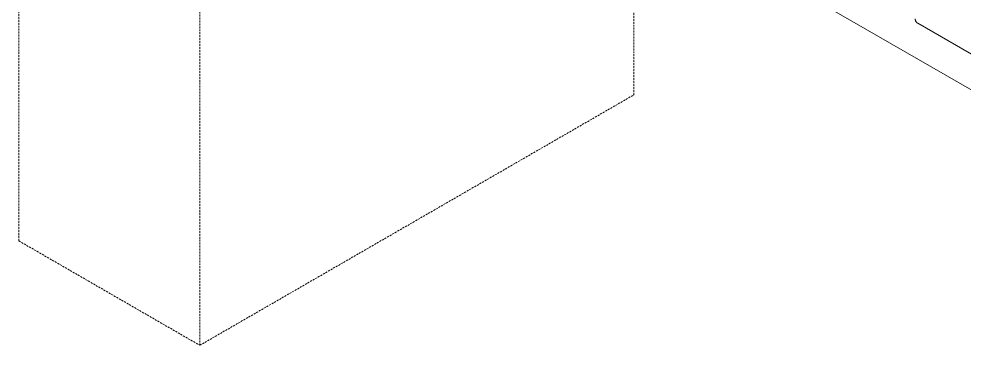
# Model space of a CAD drawing. Header units: millimetres. Extents: x -152 to 4236, y -557 to 2576.
# Drawn here: x 3011 to 3618, y 650 to 874 of the extents above; entities that cross this region are included whole.
import ezdxf

# ---------------------------------------------------------------- set-up
doc = ezdxf.new("R2010")
doc.units = ezdxf.units.MM
doc.linetypes.add('HIDDEN', pattern=[1.905, 1.27, -0.635])
doc.layers.add('ZANO_R', color=7, linetype='Continuous', lineweight=0)
doc.layers.add('ZANO_R_przerywana', color=7, linetype='HIDDEN', lineweight=0)

msp = doc.modelspace()

# ---------------------------------------------------------------- linework, layer by layer
at = {"layer": 'ZANO_R'}
for p, q in [((3103.58, 1127.55), (3931.41, 649.6)), ((3586.76, 873.43), (3586.76, 873.54)), ((3586.76, 873.32), (3586.76, 873.43)), ((3586.77, 873.21), (3586.76, 873.32)), ((3586.79, 873.1), (3586.77, 873.21)), ((3586.8, 872.99), (3586.79, 873.1)), ((3586.82, 872.88), (3586.8, 872.99)), ((3586.85, 872.77), (3586.82, 872.88)), ((3586.88, 872.66), (3586.85, 872.77)), ((3586.91, 872.56), (3586.88, 872.66)), ((3586.94, 872.45), (3586.91, 872.56)), ((3586.98, 872.35), (3586.94, 872.45)), ((3587.02, 872.24), (3586.98, 872.35)), ((3587.07, 872.14), (3587.02, 872.24)), ((3587.12, 872.04), (3587.07, 872.14)), ((3587.17, 871.94), (3587.12, 872.04)), ((3587.23, 871.85), (3587.17, 871.94)), ((3587.28, 871.75), (3587.23, 871.85)), ((3587.35, 871.66), (3587.28, 871.75)), ((3587.41, 871.57), (3587.35, 871.66)), ((3587.48, 871.48), (3587.41, 871.57)), ((3587.55, 871.4), (3587.48, 871.48)), ((3587.62, 871.31), (3587.55, 871.4)), ((3587.7, 871.23), (3587.62, 871.31)), ((3587.78, 871.16), (3587.7, 871.23)), ((3587.86, 871.08), (3587.78, 871.16)), ((3587.95, 871.01), (3587.86, 871.08)), ((3588.03, 870.94), (3587.95, 871.01)), ((3588.12, 870.87), (3588.03, 870.94)), ((3588.21, 870.81), (3588.12, 870.87)), ((3588.31, 870.75), (3588.21, 870.81)), ((3588.4, 870.69), (3588.31, 870.75)), ((3622.82, 850.82), (3588.4, 870.69))]:
    msp.add_line(p, q, dxfattribs=at)
at = {"layer": 'ZANO_R_przerywana'}
for p, q in [((3406, 824.73), (3406, 952.96)), ((3010.67, 730.75), (3010.67, 945.56)), ((3126.94, 663.62), (3126.94, 878.43)), ((3126.94, 663.62), (3406, 824.73)), ((3010.67, 730.75), (3126.94, 663.62))]:
    msp.add_line(p, q, dxfattribs=at)

doc.saveas('drawing.dxf')
